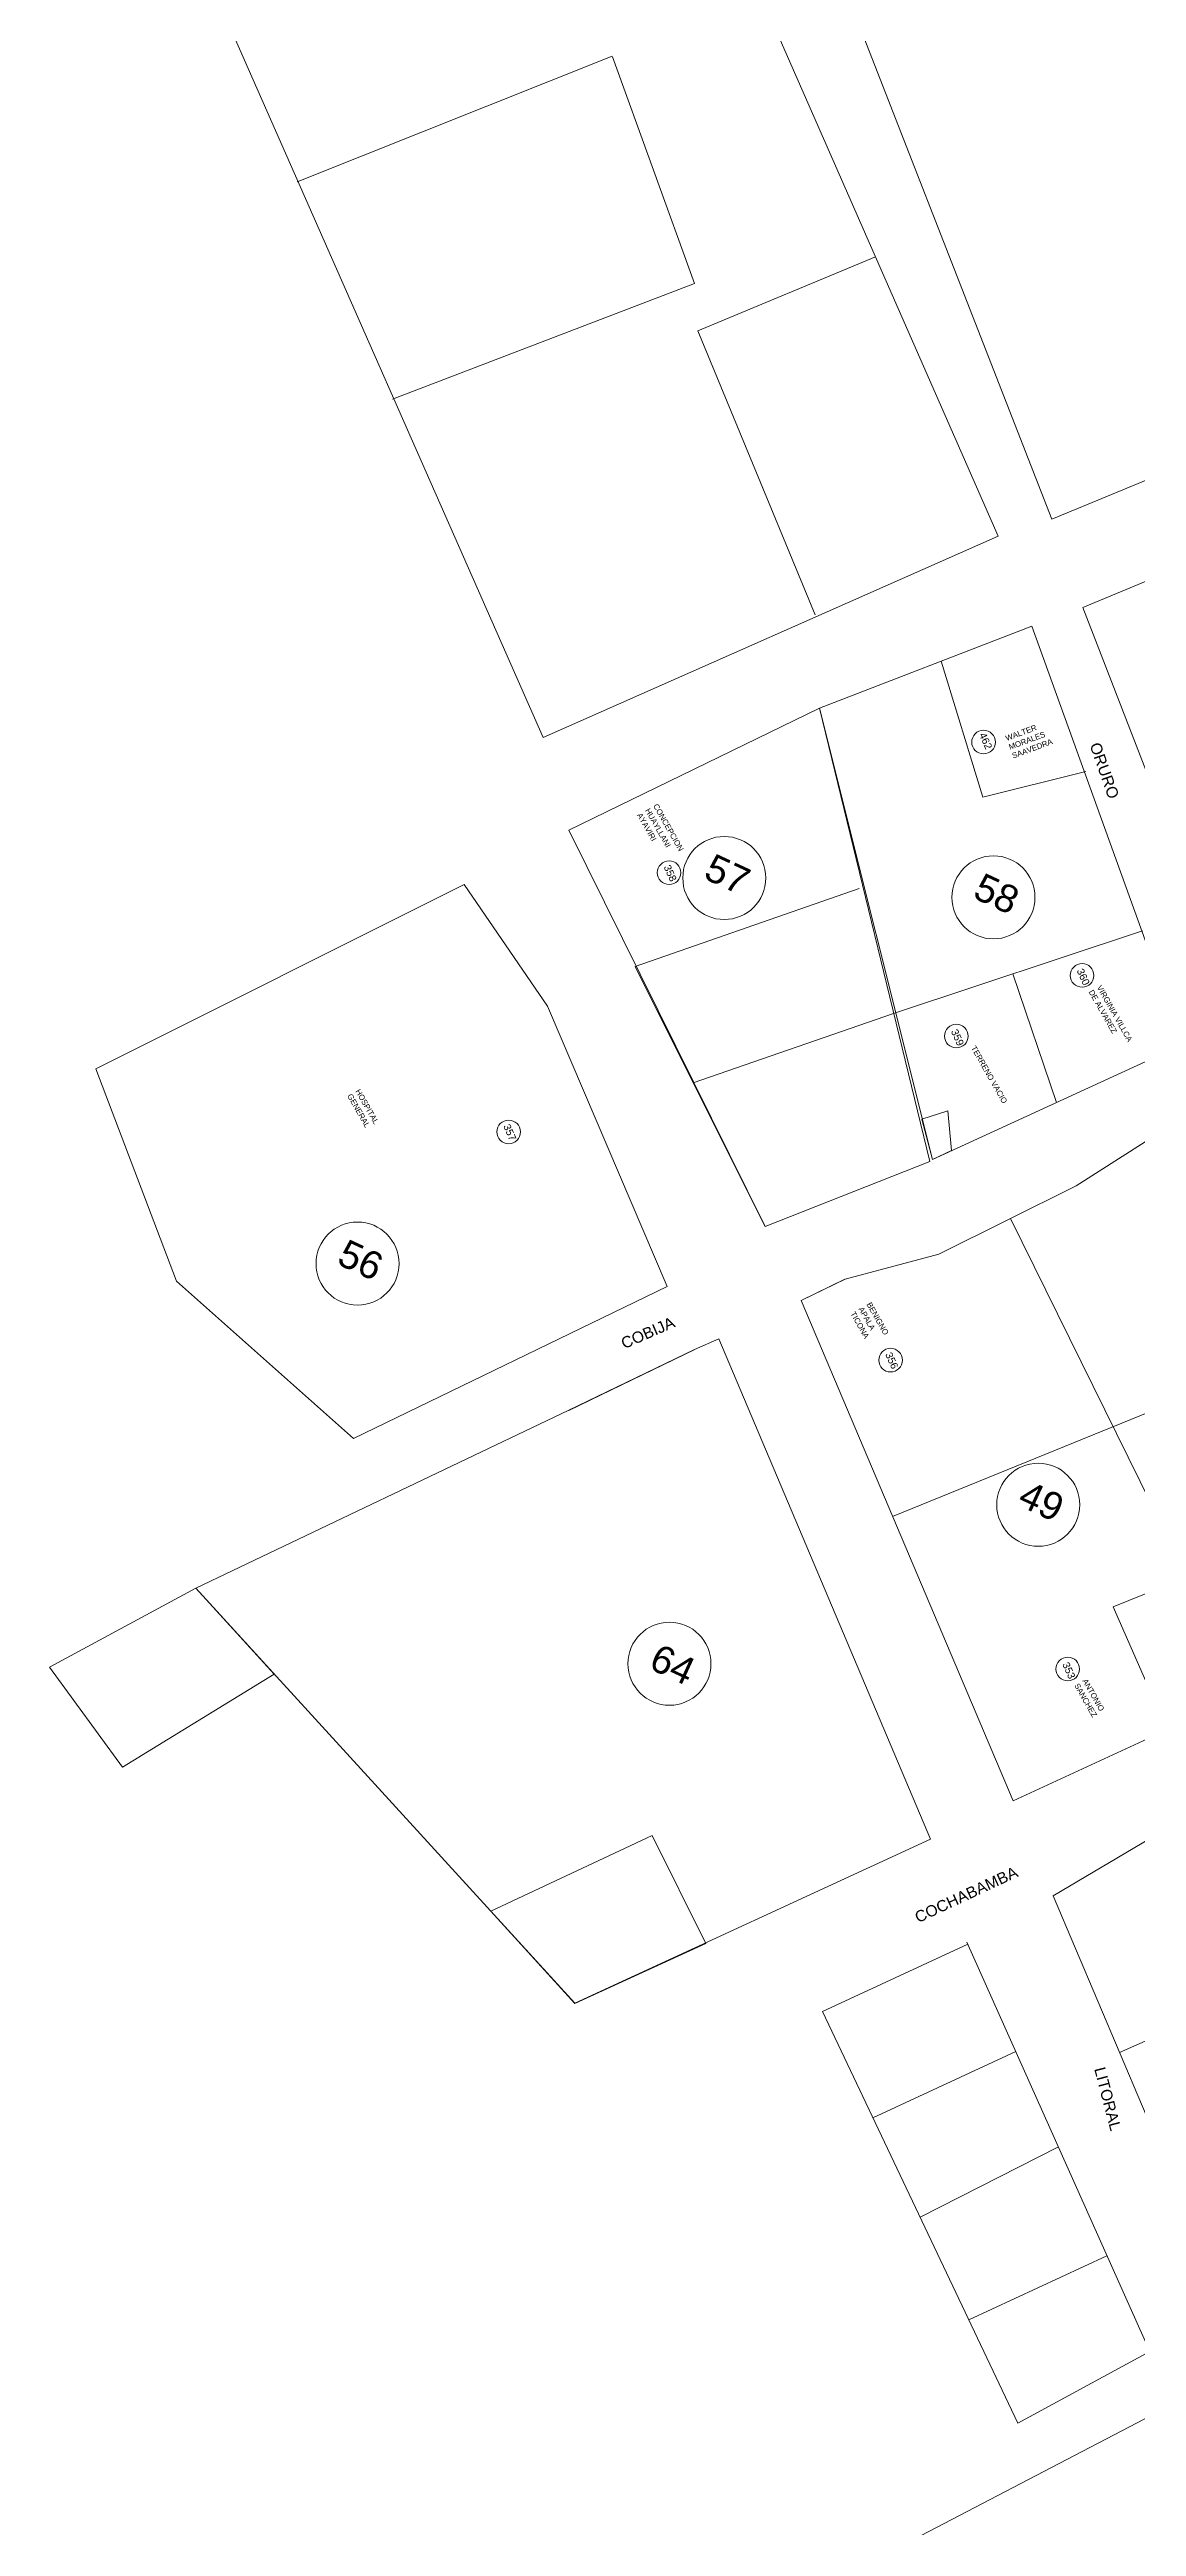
# Model space of a CAD drawing. Header units: metres. Extents: x 577726 to 579252, y 7804053 to 7806277.
# Drawn here: x 577726 to 577979, y 7805197 to 7805773 of the extents above; entities that cross this region are included whole.
import ezdxf

# ---------------------------------------------------------------- set-up
doc = ezdxf.new("R2010")
doc.units = ezdxf.units.M
doc.layers.add('CODIGOS', color=80, linetype='Continuous', lineweight=20)
doc.layers.add('V-NODE-TEXT', color=11, linetype='Continuous', lineweight=60)
doc.styles.get("Standard").update_dxf_attribs({"font": 'simplex.shx'})

msp = doc.modelspace()

# ---------------------------------------------------------------- linework, layer by layer
at = {"layer": 'CODIGOS', "linetype": 'Continuous', "lineweight": 5}
for p, q in [((577933.81, 7805631.08), (577943.54, 7805599.45)), ((577943.54, 7805599.45), (577967.49, 7805605.39)), ((577980.66, 7805568.34), (577922.74, 7805549.13)), ((577960.64, 7805528.42), (577950.5, 7805558.34)), ((577991.06, 7805418.09), (577949.96, 7805501.47)), ((577922.5, 7805432.14), (578018, 7805470.96)), ((578032.1, 7805434.71), (577973.84, 7805411.11)), ((577986.46, 7805382.52), (577973.84, 7805411.11)), ((578026.74, 7805330.07), (577975.35, 7805307.44))]:
    msp.add_line(p, q, dxfattribs=at)
for points in [[(578079.4, 7805586.28), (578004.42, 7805546.53), (577966.76, 7805643.59), (578038.99, 7805673.57)], [(577990.07, 7805541.9), (577954.91, 7805639.2), (577905.54, 7805620.19), (577931.77, 7805515.2)], [(577931.22, 7805514.71), (577892.84, 7805499.57), (577847.19, 7805591.76), (577905.54, 7805620.19)], [(577822.79, 7805579.1), (577842.21, 7805550.84), (577870.06, 7805485.61), (577797.08, 7805450.23), (577755.85, 7805486.89), (577737.05, 7805536.24)], [(577901.21, 7805482.36), (577911.46, 7805487.34), (577933.26, 7805493.17), (577965.23, 7805509.06), (577965.23, 7805509.06), (577995.64, 7805528.43), (577995.65, 7805528.43), (578042.36, 7805408.33), (577950.55, 7805365.95)], [(577931.78, 7805515.2), (577929.29, 7805524.53), (577935.41, 7805526.51), (577936.24, 7805517.25), (577931.78, 7805515.19)], [(577931.36, 7805357.09), (577848.58, 7805318.87), (577760.33, 7805415.46), (577847.16, 7805456.82), (577876.45, 7805470.96), (577882.05, 7805473.43)], [(577760.35, 7805415.44), (577726.31, 7805397.07), (577743.32, 7805373.82), (577778.59, 7805395.47)], [(578001.46, 7805245.83), (578093.57, 7805291.95), (578048.26, 7805396.16), (577959.92, 7805343.86)], [(577848.56, 7805318.86), (577829.02, 7805340.27), (577866.56, 7805357.89), (577879.05, 7805332.75)], [(577991.91, 7805227.77), (577880.55, 7805169.73), (577934.54, 7805071.54), (577984.13, 7805091.61), (578039.46, 7805114), (578010.34, 7805183.69)]]:
    msp.add_lwpolyline(points, close=True, dxfattribs=at)
for points in [[(577911.44, 7805487.34), (577901.21, 7805482.36)], [(577876.46, 7805470.97), (577847.15, 7805456.81)]]:
    msp.add_lwpolyline(points, dxfattribs=at)
at = {"layer": 'CODIGOS', "lineweight": 5}
for points in [[(577940.02, 7805332.62), (577906.18, 7805316.95), (577951.68, 7805221.2), (577982.38, 7805237.87), (577939.82, 7805333.07)], [(577951.18, 7805307.67), (577917.91, 7805292.26)], [(577961.1, 7805285.47), (577928.9, 7805269.14)], [(577972.41, 7805260.16), (577940.25, 7805245.26)]]:
    msp.add_lwpolyline(points, dxfattribs=at)
at = {"layer": 'CODIGOS', "linetype": 'Continuous', "lineweight": 5}
for centre, radius in [((577943.69, 7805612.27), 2.75), ((577883.35, 7805580.65), 9.66), ((577870.5, 7805581.88), 2.75), ((577946, 7805576.15), 9.66), ((577966.62, 7805557.99), 2.75), ((577937.35, 7805543.88), 2.75), ((577833.17, 7805521.58), 2.75), ((577797.99, 7805490.95), 9.66), ((577922.05, 7805468.49), 2.75), ((577956.42, 7805434.85), 9.66), ((577870.59, 7805397.87), 9.66), ((577963.28, 7805396.64), 2.75)]:
    msp.add_circle(centre, radius, dxfattribs=at)
at = {"layer": 'V-NODE-TEXT', "lineweight": 5, "flags": 128}
for points in [[(577959.61, 7805664.15), (578033.35, 7805694.58), (577986.31, 7805837.08), (577901.19, 7805813.82)], [(577901.19, 7805813.82), (577959.61, 7805664.15)], [(577841.19, 7805613.36), (577947.12, 7805660.15), (577881.77, 7805808.92), (577768.19, 7805778.79), (577841.19, 7805613.36)], [(577857.24, 7805771.85), (577783.94, 7805742.58)], [(577857.3, 7805771.68), (577876.45, 7805718.93), (577806.14, 7805692.01)], [(577877.22, 7805707.93), (577918.56, 7805725.17)], [(577877.22, 7805707.93), (577904.53, 7805641.83)], [(577876.12, 7805533.03), (577862.62, 7805560.06), (577914.72, 7805578.21)], [(577892.84, 7805499.57), (577876.12, 7805533.03), (577922.74, 7805549.13)]]:
    msp.add_lwpolyline(points, dxfattribs=at)

# ---------------------------------------------------------------- texts
at = {"layer": 'CODIGOS', "linetype": 'Continuous', "lineweight": 5, "attachment_point": 1}
for s, insert, char_height, width, rotation in [('{\\fArial|b0|i0|c0|p34;462}', (577944.16, 7805614.68), 1.6941, 5.335, 294.12603), ('{\\fArial|b0|i0|c0|p34;WALTER MORALES SAAVEDRA}', (577948.64, 7805613.71), 1.3031, 9.8282, 20.40129), ('{\\fArial|b0|i0|c0|p34;ORURO}', (577970.8, 7805612.46), 2.6062, 32.2047, 289.4617), ('{\\fArial|b0|i0|c0|p34;CONCEPCION HUAYLLANI AYAVIRI}', (577867.88, 7805598.09), 1.3031, 16.1023, 299.57447), ('{\\fArial|b0|i0|c0|p34;\\C7;57}', (577880.93, 7805586.53), 6.4352, 0.6435, 335.12603), ('{\\fArial|b0|i0|c0|p34;358}', (577870.74, 7805583.93), 1.6941, 5.335, 294.12603), ('{\\fArial|b0|i0|c0|p34;\\C7;58}', (577943.58, 7805582.03), 6.4352, 0.6435, 335.12603), ('{\\fArial|b0|i0|c0|p34;360}', (577966.87, 7805559.8), 1.6941, 5.335, 294.12603), ('{\\fArial|b0|i0|c0|p34;VIRGINIA VILLCA DE ALVAREZ}', (577971.12, 7805555.88), 1.3031, 16.1023, 299.57447), ('{\\fArial|b0|i0|c0|p34;359}', (577937.6, 7805545.69), 1.6941, 5.335, 294.12603), ('{\\fArial|b0|i0|c0|p34;TERRENO VACIO}', (577941.85, 7805541.78), 1.3031, 16.1023, 299.57447), ('{\\fArial|b0|i0|c0|p34;HOSPITAL GENERAL}', (577798.57, 7805531.7), 1.3031, 16.1023, 299.57447), ('{\\fArial|b0|i0|c0|p34;357}', (577833.41, 7805523.62), 1.6941, 5.335, 294.12603), ('{\\fArial|b0|i0|c0|p34;\\C7;56}', (577795.57, 7805496.83), 6.4352, 0.6435, 335.12603), ('{\\fArial|b0|i0|c0|p34;BENIGNO APALA TICONA}', (577917.54, 7805482.12), 1.3031, 8.8155, 299.57447), ('{\\fArial|b0|i0|c0|p34;COBIJA}', (577859.01, 7805473.44), 2.6062, 32.2047, 23.48762), ('{\\fArial|b0|i0|c0|p34;356}', (577922.3, 7805470.54), 1.6941, 5.335, 294.12603), ('{\\fArial|b0|i0|c0|p34;\\C7;49}', (577954, 7805440.73), 6.4352, 0.6435, 335.12603), ('{\\fArial|b0|i0|c0|p34;\\C7;64}', (577868.18, 7805402.72), 6.4352, 0.6435, 335.12603), ('{\\fArial|b0|i0|c0|p34;353}', (577963.52, 7805398.45), 1.6941, 5.335, 294.12603), ('{\\fArial|b0|i0|c0|p34;ANTONIO SANCHEZ}', (577967.78, 7805394.53), 1.3031, 16.1023, 299.57447), ('{\\fArial|b0|i0|c0|p34;COCHABAMBA}', (577927.37, 7805339.88), 2.6062, 32.2047, 24.94901), ('{\\fArial|b0|i0|c0|p34;LITORAL}', (577971.94, 7805304.3), 2.6062, 32.2047, 284.73291)]:
    msp.add_mtext(s, dxfattribs=dict(at, insert=insert, char_height=char_height, width=width, rotation=rotation))

doc.saveas('drawing.dxf')
